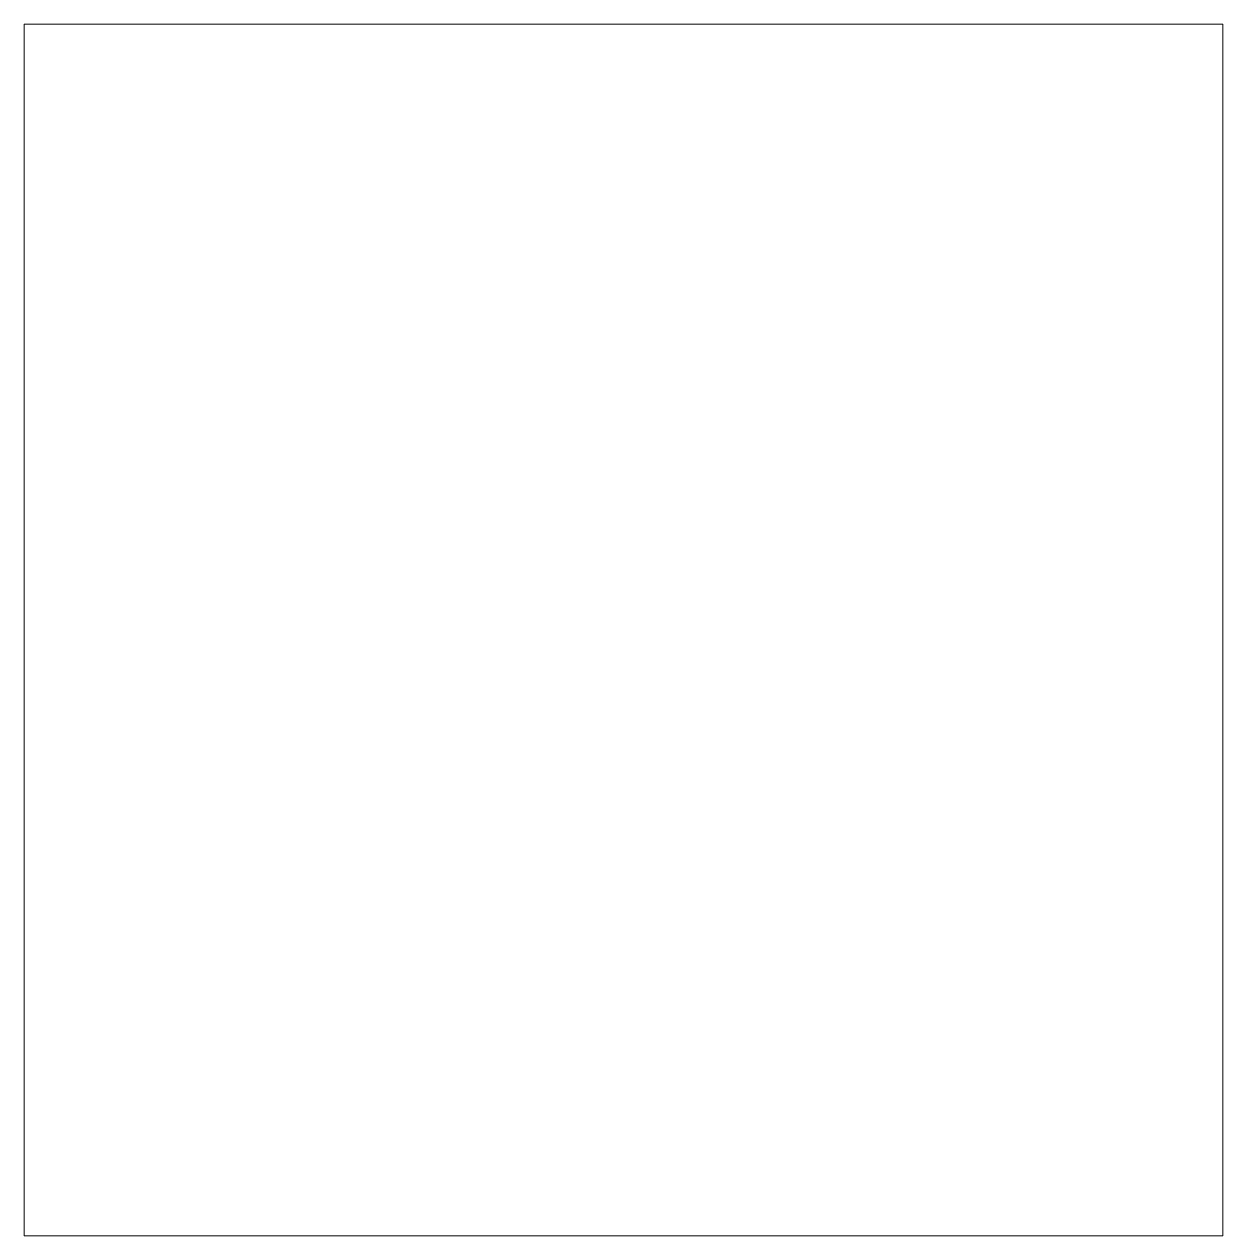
# Model space of a CAD drawing. Header units: millimetres. Extents: x 110 to 154.9, y 24.6 to 70.
import ezdxf

# ---------------------------------------------------------------- set-up
doc = ezdxf.new("R2010")
doc.units = ezdxf.units.MM
doc.layers.get('0').update_dxf_attribs({"linetype": 'CONTINUOUS', "lineweight": 0})

msp = doc.modelspace()

# ---------------------------------------------------------------- linework, layer by layer
for p, q in [((110, 70), (154.88, 70)), ((110, 24.64), (110, 70)), ((154.88, 70), (154.88, 24.64)), ((154.88, 24.64), (110, 24.64))]:
    msp.add_line(p, q)

doc.saveas('drawing.dxf')
